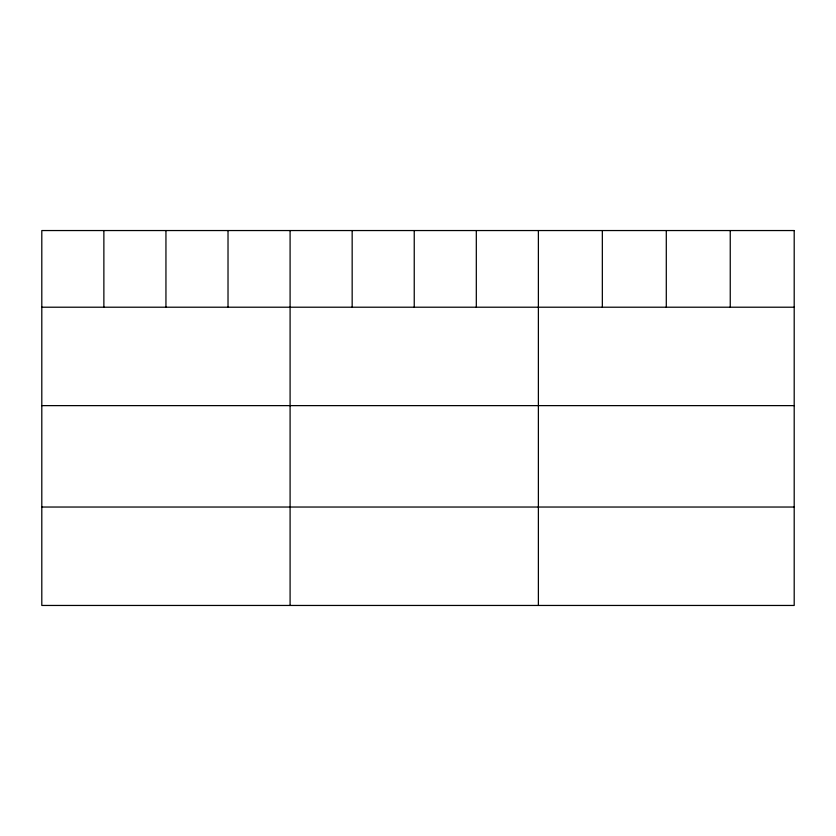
<?xml version="1.0" encoding="UTF-8"?>
<svg xmlns="http://www.w3.org/2000/svg" width="836" height="836" viewBox="0 0 836 836"><rect width="100%" height="100%" fill="white"/><g stroke="black" fill="none" stroke-linecap="round" stroke-linejoin="round"><path stroke-width="1.25" d="M41.8 307.209L794.2 307.209M41.8 405.627L794.2 405.627M41.8 507.034L794.2 507.034M730.246 230.548L730.246 307.209M666.292 230.548L666.292 307.209M602.338 230.548L602.338 307.209M538.384 230.548L538.384 605.452M476.311 230.548L476.311 307.209M414.238 230.548L414.238 307.209M352.165 230.548L352.165 307.209M290.092 230.548L290.092 605.452M228.019 230.548L228.019 307.209M165.946 230.548L165.946 307.209M103.873 230.548L103.873 307.209M794.2 230.548L41.8 230.548L41.8 605.452L794.2 605.452L794.2 230.548"/></g></svg>
